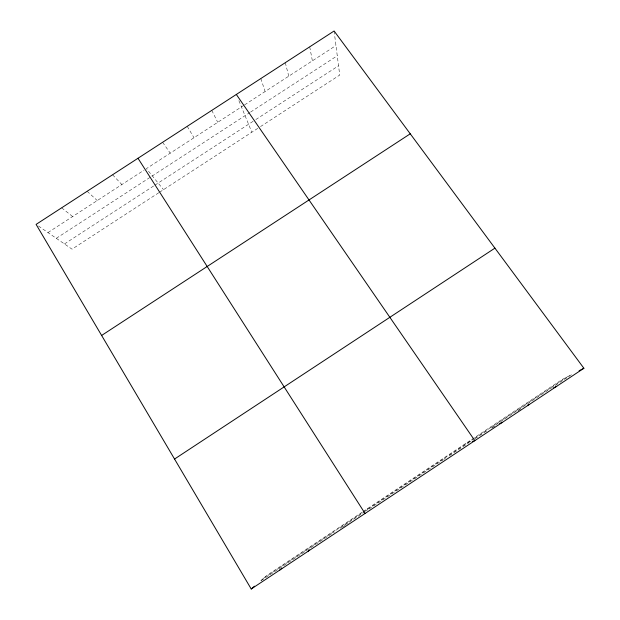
<?xml version="1.0" encoding="UTF-8"?>
<svg xmlns="http://www.w3.org/2000/svg" width="620" height="620" viewBox="0 0 620 620"><rect width="100%" height="100%" fill="white"/><g stroke="black" fill="none" stroke-linecap="round" stroke-linejoin="round"><path stroke-width="0.46" stroke-dasharray="3.1 2.33" d="M367.854 508.392L366.637 510.601L442.998 459.939M362.344 512.05L266.863 575.383L260.067 581.304L334.405 531.983M363.126 511.523L562.208 379.448L571.648 374.589L552.529 387.267M263.608 578.22L473.719 438.828M474.525 438.293L566.734 377.123M340.054 528.24L365.831 511.136M443.804 459.404L445.4 458.343M449.407 455.685L468.643 442.92M471.045 441.332L465.302 443.742M475.044 438.673L487.855 430.179M491.055 428.056L551.73 387.802M342.682 527.248L348.308 523.513M492.389 427.916L495.582 425.8M517.878 411.006L521.064 408.89M56.296 238.312L249.821 112.569M250.62 112.05L337.264 55.754M64.472 243.947L154.109 185.675M154.915 185.155L255.014 120.086M255.82 119.559L338.543 65.782M158.79 192.735L72.036 249.162L36.89 224.936M159.58 192.223L259.703 127.108M260.493 126.596L339.729 75.067L334.219 31.907M47.957 232.57L144.034 170.175M243.815 105.377L146.413 168.625L163.51 189.666M244.598 104.865L335.955 45.531M61.628 207.824L72.625 216.551M87.126 191.286L97.255 200.554M112.576 174.763L121.853 184.582M162.626 142.282L170.221 153.163M187.232 126.317L193.998 137.725M211.792 110.375L217.736 122.311M238.886 100.68L251.844 132.223M260.819 78.554L265.12 91.535M285.285 62.682L288.765 76.183M309.706 46.833L312.379 60.845"/><path stroke-width="0.93" d="M308.233 551.172L309.458 549.932M279.752 570.075L281.821 568.16M251.224 589L583.9 368.272L334.103 31L36.099 224.394L251.224 589L254.479 586.171M174.546 459.04L494.923 248.14M101.626 335.451L410.246 133.811M579.088 370.752L583.9 368.272M553.59 387.849L556.698 386.322M527.713 405.193L529.449 404.403M499.65 423.53L502.154 422.507M472.448 441.417L474.827 440.642L236.328 94.457M137.996 158.27L365.056 513.476"/></g></svg>
